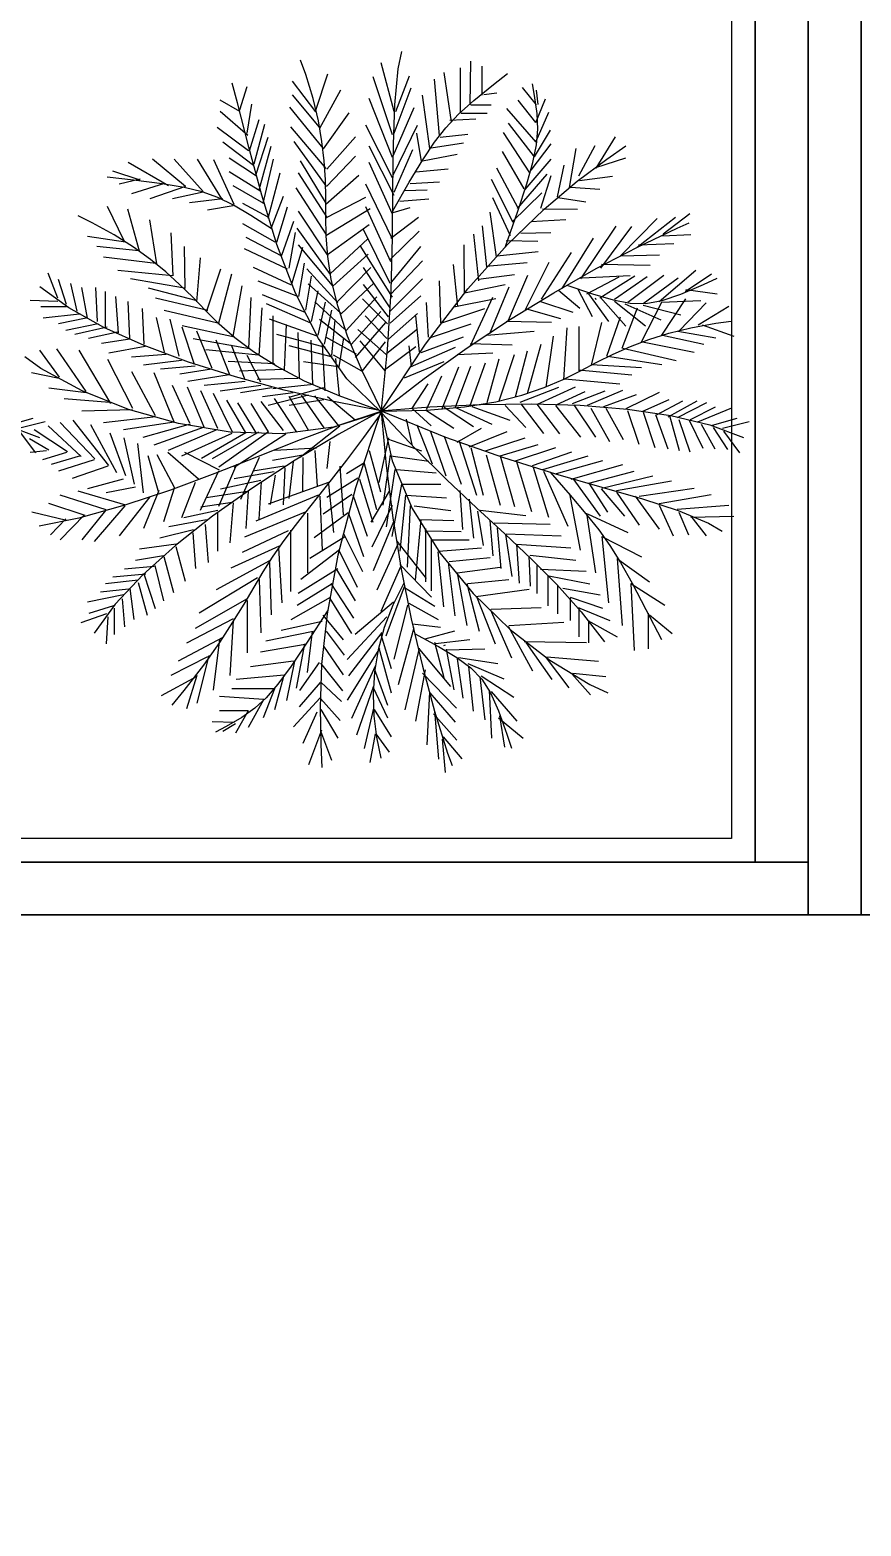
# Model space of a CAD drawing. Header units: millimetres. Extents: x 1993 to 4093, y 1262 to 2017.
# Drawn here: x 3551.76 to 3561.18, y 1584.18 to 1601.14 of the extents above; entities that cross this region are included whole.
import ezdxf

# ---------------------------------------------------------------- set-up
doc = ezdxf.new("R2010")
doc.units = ezdxf.units.MM
for name, color, linetype, lineweight in [('FLR CARPET', 254, 'Continuous', 15), ('LOW HEIGHT STORAGE WITH PLANTER BOX', 251, 'Continuous', 25), ('PASSAGE', 251, 'Continuous', 25)]:
    doc.layers.add(name, color=color, linetype=linetype, lineweight=lineweight)
doc.layers.add('PLANNER', color=3, linetype='Continuous')

# ---------------------------------------------------------------- blocks, each defined once
blk = doc.blocks.new('LSH 6FT')
at = {"layer": 'LOW HEIGHT STORAGE WITH PLANTER BOX'}
for p, q in [((3.711, -26.893), (3.565, -26.344)), ((4.462, -26.912), (4.462, -26.399)), ((4.572, -26.82), (4.581, -26.326)), ((4.709, -26.71), (4.709, -26.381)), ((1.962, -26.875), (2.045, -26.61)), ((2.826, -26.899), (2.562, -26.551)), ((2.826, -26.878), (2.962, -26.466)), ((3.693, -27.159), (3.473, -26.5)), ((3.73, -26.893), (3.885, -26.49)), ((4.224, -27.168), (4.169, -26.527)), ((4.361, -27.013), (4.279, -26.454)), ((1.962, -26.893), (1.742, -26.765)), ((2.866, -27.074), (2.561, -26.706)), ((2.87, -27.082), (3.109, -26.648)), ((3.693, -27.416), (3.427, -26.747)), ((3.711, -27.141), (3.904, -26.628)), ((4.114, -27.315), (4.032, -26.71)), ((4.728, -26.701), (4.874, -26.683)), ((5.317, -27.021), (5.115, -26.766)), ((5.323, -26.818), (5.165, -26.623)), ((5.317, -27.021), (5.427, -26.751)), ((5.342, -26.816), (5.324, -26.652)), ((2.054, -27.168), (1.742, -26.893)), ((2.045, -27.141), (2.099, -26.811)), ((2.907, -27.311), (2.53, -26.846)), ((2.911, -27.319), (3.203, -26.909)), ((3.702, -27.397), (3.94, -26.848)), ((4.471, -26.912), (4.764, -26.912)), ((4.581, -26.82), (4.81, -26.82)), ((5.322, -27.241), (4.987, -26.862)), ((5.321, -27.232), (5.462, -26.904)), ((2.063, -27.342), (1.706, -27.077)), ((2.072, -27.342), (2.182, -26.985)), ((2.127, -27.489), (2.246, -27.04)), ((2.943, -27.54), (2.542, -27.067)), ((3.693, -27.645), (3.391, -27.049)), ((3.702, -27.617), (3.977, -27.049)), ((4.343, -26.994), (4.636, -26.976)), ((5.303, -27.409), (5.005, -27.026)), ((5.303, -27.409), (5.483, -27.105)), ((2.118, -27.507), (1.77, -27.242)), ((2.145, -27.617), (2.283, -27.187)), ((2.182, -27.782), (2.319, -27.287)), ((2.943, -27.736), (2.578, -27.235)), ((2.948, -27.548), (3.273, -27.182)), ((3.711, -27.846), (3.427, -27.287)), ((4.023, -27.461), (3.968, -27.141)), ((4.132, -27.306), (4.499, -27.251)), ((4.233, -27.187), (4.545, -27.15)), ((5.249, -27.59), (4.952, -27.133)), ((5.264, -27.561), (5.49, -27.26)), ((5.805, -27.623), (5.99, -27.281)), ((5.998, -27.538), (6.219, -27.183)), ((1.349, -27.745), (0.973, -27.434)), ((1.55, -27.8), (1.22, -27.434)), ((1.761, -27.883), (1.486, -27.434)), ((1.898, -27.947), (1.669, -27.443)), ((2.154, -27.626), (1.843, -27.425)), ((2.228, -27.938), (2.347, -27.434)), ((2.946, -27.941), (2.651, -27.455)), ((2.947, -27.744), (3.273, -27.399)), ((3.711, -27.809), (3.922, -27.324)), ((4.032, -27.452), (4.426, -27.379)), ((5.185, -27.772), (4.937, -27.347)), ((5.195, -27.78), (5.49, -27.435)), ((5.699, -27.754), (5.772, -27.313)), ((5.997, -27.529), (6.336, -27.42)), ((0.836, -27.672), (0.524, -27.571)), ((1.156, -27.736), (0.698, -27.471)), ((2.2, -27.8), (1.843, -27.58)), ((2.283, -28.102), (2.42, -27.59)), ((2.957, -28.101), (2.629, -27.59)), ((2.938, -27.945), (3.313, -27.615)), ((3.693, -28.057), (3.427, -27.471)), ((3.958, -27.58), (4.325, -27.544)), ((5.116, -27.991), (4.875, -27.537)), ((5.107, -27.992), (5.444, -27.606)), ((5.374, -27.991), (5.491, -27.62)), ((5.563, -27.861), (5.636, -27.503)), ((5.811, -27.678), (6.183, -27.629)), ((0.836, -27.663), (0.598, -27.718)), ((1.11, -27.709), (0.735, -27.828)), ((1.349, -27.745), (0.946, -27.883)), ((2.237, -27.938), (1.889, -27.736)), ((2.94, -28.285), (2.603, -27.758)), ((3.693, -28.341), (3.391, -27.718)), ((3.83, -27.791), (4.087, -27.782)), ((3.894, -27.709), (4.224, -27.69)), ((5.06, -28.153), (4.815, -27.664)), ((5.708, -27.753), (6.042, -27.773)), ((0.654, -28.362), (0.465, -27.972)), ((1.55, -27.809), (1.202, -27.883)), ((1.77, -27.883), (1.394, -27.928)), ((1.889, -27.965), (1.596, -28.011)), ((2.283, -28.093), (1.999, -27.938)), ((2.319, -28.222), (2.457, -27.855)), ((2.383, -28.377), (2.502, -27.974)), ((2.945, -28.097), (3.391, -27.864)), ((3.675, -28.597), (3.391, -27.974)), ((3.775, -27.91), (4.105, -27.883)), ((5.03, -28.304), (4.828, -27.874)), ((5.05, -28.145), (5.383, -27.815)), ((5.564, -27.87), (5.882, -27.919)), ((0.828, -28.478), (0.697, -28)), ((1.023, -28.619), (0.946, -28.121)), ((2.438, -28.524), (2.576, -28.139)), ((2.964, -28.531), (2.628, -28.024)), ((2.936, -28.298), (3.439, -27.994)), ((3.675, -28.331), (3.986, -28.093)), ((3.702, -28.038), (3.894, -27.983)), ((4.871, -28.542), (4.798, -28.034)), ((5.261, -28.141), (5.655, -28.118)), ((5.393, -27.998), (5.79, -28.002)), ((6.271, -28.535), (6.689, -28.109)), ((6.465, -28.433), (6.897, -28.093)), ((6.757, -28.28), (7.06, -28.049)), ((0.669, -28.377), (0.237, -28.311)), ((1.208, -28.758), (1.187, -28.268)), ((2.365, -28.377), (1.999, -28.167)), ((2.521, -28.67), (2.594, -28.267)), ((2.992, -28.743), (2.615, -28.217)), ((2.956, -28.514), (3.429, -28.175)), ((3.665, -28.844), (3.363, -28.231)), ((3.665, -28.57), (3.995, -28.249)), ((4.669, -28.812), (4.613, -28.284)), ((4.763, -28.655), (4.714, -28.19)), ((5.146, -28.273), (5.486, -28.265)), ((5.825, -28.789), (6.227, -28.195)), ((6.052, -28.67), (6.404, -28.196)), ((6.75, -28.304), (7.073, -28.29)), ((0.82, -28.475), (0.345, -28.424)), ((1.345, -28.9), (1.338, -28.425)), ((2.502, -28.68), (2.017, -28.451)), ((2.438, -28.533), (2.035, -28.322)), ((2.557, -28.835), (2.676, -28.432)), ((3.015, -28.866), (2.63, -28.405)), ((2.988, -28.735), (3.412, -28.339)), ((3.693, -29), (3.327, -28.414)), ((3.684, -28.826), (4.013, -28.423)), ((4.51, -28.958), (4.506, -28.405)), ((4.879, -28.532), (5.343, -28.483)), ((4.98, -28.355), (5.34, -28.363)), ((5.614, -28.899), (5.968, -28.331)), ((6.481, -28.404), (6.878, -28.392)), ((1.014, -28.616), (0.42, -28.545)), ((1.478, -29.05), (1.518, -28.552)), ((2.631, -28.991), (2.695, -28.615)), ((3.019, -28.874), (3.418, -28.511)), ((3.665, -28.973), (4.032, -28.588)), ((4.433, -29.104), (4.383, -28.63)), ((4.753, -28.646), (5.218, -28.606)), ((5.2, -29.137), (5.469, -28.603)), ((5.379, -29.023), (5.721, -28.492)), ((6.059, -28.625), (6.613, -28.635)), ((6.279, -28.53), (6.717, -28.518)), ((-0.098, -29.009), (-0.208, -28.725)), ((0.002, -29.083), (-0.089, -28.799)), ((1.2, -28.755), (0.583, -28.696)), ((1.336, -28.897), (0.725, -28.791)), ((1.589, -29.154), (1.747, -28.676)), ((1.722, -29.304), (1.872, -28.736)), ((2.548, -28.863), (2.118, -28.661)), ((2.621, -28.991), (2.173, -28.817)), ((2.713, -29.147), (2.777, -28.762)), ((3.075, -29.061), (2.721, -28.678)), ((3.063, -29.057), (3.446, -28.662)), ((3.665, -29.119), (3.363, -28.661)), ((3.665, -29.156), (4.032, -28.789)), ((4.241, -29.29), (4.227, -28.813)), ((4.667, -28.794), (5.076, -28.741)), ((5.006, -29.259), (5.226, -28.751)), ((5.841, -28.78), (6.385, -28.754)), ((5.894, -28.96), (6.259, -28.768)), ((6.042, -29.006), (6.439, -28.757)), ((6.206, -29.023), (6.578, -28.766)), ((6.358, -29.057), (6.766, -28.751)), ((6.531, -29.07), (6.927, -28.78)), ((6.715, -29.046), (7.13, -28.694)), ((7.007, -28.934), (7.307, -28.736)), ((0.121, -29.156), (0.048, -28.844)), ((0.24, -29.238), (0.176, -28.89)), ((0.35, -29.275), (0.332, -28.89)), ((0.442, -29.348), (0.442, -28.936)), ((0.588, -29.403), (0.561, -28.991)), ((1.481, -29.041), (0.931, -28.898)), ((1.888, -29.446), (1.991, -28.872)), ((2.704, -29.174), (2.219, -28.973)), ((3.106, -29.18), (2.736, -28.846)), ((2.777, -29.275), (2.85, -28.927)), ((3.11, -29.188), (3.485, -28.837)), ((3.647, -29.22), (3.363, -28.854)), ((3.665, -29.293), (4.013, -28.982)), ((4.509, -28.949), (4.968, -28.854)), ((4.796, -29.411), (5.015, -28.882)), ((5.573, -28.921), (5.815, -29.125)), ((5.794, -28.908), (5.956, -29.216)), ((5.914, -28.959), (6.141, -29.274)), ((7.015, -28.91), (7.372, -28.96)), ((-0.098, -29.046), (-0.41, -29.037)), ((0.002, -29.11), (-0.291, -29.11)), ((0.717, -29.467), (0.698, -29.046)), ((0.881, -29.531), (0.863, -29.128)), ((1.6, -29.148), (1.009, -29.01)), ((1.716, -29.293), (1.108, -29.149)), ((2.065, -29.581), (2.092, -29.002)), ((2.184, -29.659), (2.217, -29.12)), ((2.768, -29.293), (2.264, -29.073)), ((3.15, -29.363), (2.813, -29.053)), ((2.85, -29.431), (2.933, -29.055)), ((2.924, -29.531), (3.006, -29.147)), ((3.167, -29.375), (3.517, -28.996)), ((3.227, -29.53), (3.56, -29.16)), ((3.638, -29.302), (3.354, -29.018)), ((4.102, -29.452), (4.078, -29.059)), ((4.25, -29.289), (4.739, -29.127)), ((4.387, -29.109), (4.865, -29.012)), ((4.577, -29.546), (4.829, -29)), ((5.209, -29.132), (5.596, -29.24)), ((5.371, -29.047), (5.734, -29.167)), ((6.001, -29.027), (5.993, -29.011)), ((6.05, -29.002), (6.335, -29.328)), ((6.206, -29.044), (6.56, -29.324)), ((6.294, -29.577), (6.468, -29.119)), ((6.326, -29.074), (6.731, -29.255)), ((6.514, -29.504), (6.742, -29.055)), ((6.531, -29.091), (6.959, -29.197)), ((6.739, -29.054), (7.186, -29.037)), ((6.742, -29.431), (7.017, -29.018)), ((6.944, -29.376), (7.246, -29.064)), ((7.155, -29.312), (7.503, -29.101)), ((0.149, -29.192), (-0.263, -29.238)), ((0.222, -29.238), (-0.089, -29.302)), ((0.359, -29.302), (-0.007, -29.376)), ((1.11, -29.623), (1.019, -29.229)), ((1.275, -29.669), (1.175, -29.247)), ((1.905, -29.451), (1.311, -29.322)), ((2.841, -29.44), (2.301, -29.247)), ((2.343, -29.76), (2.342, -29.21)), ((2.468, -29.821), (2.493, -29.308)), ((3.231, -29.538), (2.866, -29.253)), ((3.006, -29.66), (3.043, -29.257)), ((3.274, -29.681), (3.616, -29.286)), ((3.629, -29.467), (3.382, -29.211)), ((3.647, -29.476), (3.977, -29.183)), ((4, -29.62), (3.956, -29.21)), ((4.112, -29.46), (4.583, -29.3)), ((4.982, -29.272), (5.494, -29.283)), ((5.808, -29.834), (5.808, -29.33)), ((5.946, -29.769), (6.065, -29.284)), ((6.12, -29.669), (6.275, -29.22)), ((7.2, -29.312), (7.558, -29.44)), ((0.46, -29.339), (0.094, -29.421)), ((0.579, -29.394), (0.25, -29.467)), ((0.717, -29.476), (0.396, -29.522)), ((1.449, -29.76), (1.312, -29.339)), ((2.073, -29.584), (1.436, -29.47)), ((1.651, -29.806), (1.477, -29.385)), ((1.852, -29.879), (1.697, -29.486)), ((2.933, -29.568), (2.383, -29.421)), ((2.639, -29.916), (2.626, -29.4)), ((2.79, -29.985), (2.771, -29.487)), ((3.286, -29.643), (2.939, -29.453)), ((3.089, -29.788), (3.143, -29.458)), ((3.62, -29.65), (3.299, -29.366)), ((3.61, -29.834), (3.327, -29.495)), ((3.629, -29.632), (3.977, -29.357)), ((4.019, -29.627), (4.497, -29.447)), ((4.763, -29.428), (5.299, -29.385)), ((5.433, -30.017), (5.515, -29.44)), ((5.634, -29.934), (5.671, -29.348)), ((6.752, -29.431), (7.219, -29.531)), ((6.926, -29.385), (7.356, -29.458)), ((-0.08, -29.907), (-0.3, -29.601)), ((0.225, -30.069), (-0.108, -29.585)), ((0.504, -30.204), (0.143, -29.598)), ((0.891, -29.559), (0.479, -29.632)), ((1.129, -29.65), (0.735, -29.678)), ((2.175, -29.656), (1.578, -29.594)), ((2.026, -29.934), (1.871, -29.541)), ((2.2, -29.962), (2.045, -29.66)), ((3.015, -29.678), (2.521, -29.55)), ((2.929, -30.06), (2.899, -29.539)), ((3.347, -29.839), (3.024, -29.656)), ((3.355, -29.835), (3.615, -29.503)), ((3.601, -29.824), (3.958, -29.559)), ((3.907, -29.786), (3.882, -29.549)), ((3.898, -29.787), (4.408, -29.567)), ((4.424, -29.647), (4.829, -29.631)), ((4.577, -29.525), (5.048, -29.537)), ((4.902, -30.172), (5.076, -29.65)), ((5.085, -30.127), (5.222, -29.605)), ((5.222, -30.09), (5.378, -29.531)), ((6.129, -29.669), (6.742, -29.76)), ((6.303, -29.577), (6.907, -29.715)), ((6.523, -29.504), (7.109, -29.623)), ((0.75, -30.262), (0.47, -29.705)), ((1.303, -29.715), (0.872, -29.769)), ((1.458, -29.779), (1.065, -29.815)), ((1.642, -29.815), (1.284, -29.87)), ((2.355, -29.754), (1.833, -29.727)), ((2.459, -29.818), (1.961, -29.836)), ((3.079, -29.788), (2.686, -29.733)), ((3.094, -30.115), (3.05, -29.695)), ((3.828, -29.914), (4.278, -29.728)), ((4.252, -30.273), (4.444, -29.788)), ((4.407, -30.246), (4.581, -29.779)), ((4.572, -30.227), (4.746, -29.742)), ((4.764, -30.191), (4.902, -29.696)), ((5.799, -29.824), (6.404, -29.879)), ((5.946, -29.76), (6.514, -29.797)), ((-0.084, -29.92), (-0.395, -29.857)), ((1.01, -30.345), (0.741, -29.844)), ((1.224, -30.422), (0.992, -29.858)), ((1.396, -30.428), (1.202, -30.001)), ((1.843, -29.879), (1.376, -29.953)), ((2.026, -29.953), (1.559, -29.998)), ((2.2, -29.998), (1.742, -30.063)), ((2.619, -29.919), (2.161, -29.932)), ((2.798, -29.988), (2.338, -30.038)), ((3.913, -30.264), (4.096, -29.98)), ((4.078, -30.273), (4.252, -29.889)), ((5.644, -29.925), (6.266, -29.98)), ((0.222, -30.082), (-0.2, -30.03)), ((0.487, -30.192), (-0.024, -30.15)), ((1.559, -30.471), (1.371, -30.019)), ((1.716, -30.486), (1.521, -30.059)), ((1.879, -30.529), (1.667, -30.091)), ((2.031, -30.537), (1.815, -30.164)), ((2.328, -30.026), (1.971, -30.081)), ((2.567, -30.081), (2.219, -30.127)), ((2.741, -30.108), (2.283, -30.227)), ((2.609, -30.53), (2.356, -30.147)), ((2.915, -30.163), (2.521, -30.227)), ((2.747, -30.513), (2.523, -30.125)), ((2.911, -30.025), (2.529, -30.131)), ((2.918, -30.478), (2.661, -30.108)), ((3.085, -30.455), (2.813, -30.115)), ((3.269, -30.391), (2.958, -30.127)), ((5.14, -30.189), (5.577, -30.018)), ((5.336, -30.21), (5.765, -30.013)), ((5.547, -30.217), (5.876, -30.067)), ((5.733, -30.202), (6.102, -30.06)), ((5.901, -30.222), (6.3, -30.052)), ((6.086, -30.236), (6.457, -30.102)), ((6.34, -30.259), (6.716, -30.077)), ((6.529, -30.291), (6.825, -30.16)), ((6.684, -30.333), (6.981, -30.173)), ((6.814, -30.354), (7.144, -30.175)), ((0.747, -30.275), (0.173, -30.29)), ((2.155, -30.549), (1.94, -30.197)), ((2.289, -30.525), (2.092, -30.204)), ((2.46, -30.51), (2.206, -30.181)), ((3.913, -30.255), (4.132, -30.456)), ((4.078, -30.282), (4.389, -30.484)), ((4.279, -30.246), (4.609, -30.466)), ((4.398, -30.246), (4.819, -30.438)), ((4.59, -30.237), (5.021, -30.392)), ((4.97, -30.228), (5.202, -30.476)), ((5.145, -30.207), (5.402, -30.544)), ((5.327, -30.213), (5.584, -30.549)), ((5.541, -30.228), (5.823, -30.586)), ((5.747, -30.218), (5.994, -30.586)), ((5.94, -30.258), (6.151, -30.636)), ((6.111, -30.258), (6.306, -30.612)), ((6.356, -30.283), (6.483, -30.666)), ((6.532, -30.3), (6.664, -30.701)), ((6.673, -30.327), (6.811, -30.716)), ((6.829, -30.34), (6.941, -30.737)), ((6.92, -30.362), (7.253, -30.191)), ((7.07, -30.386), (7.352, -30.24)), ((7.153, -30.41), (7.537, -30.254)), ((-0.658, -30.45), (-0.376, -30.37)), ((-0.543, -30.484), (-0.241, -30.408)), ((-0.534, -30.519), (-0.351, -30.762)), ((0.011, -30.75), (-0.364, -30.502)), ((0.167, -30.804), (-0.208, -30.456)), ((0.323, -30.832), (-0.071, -30.42)), ((0.479, -30.905), (0.076, -30.392)), ((0.57, -30.988), (0.277, -30.447)), ((1.014, -30.353), (0.419, -30.422)), ((1.219, -30.414), (0.646, -30.503)), ((1.401, -30.436), (0.864, -30.588)), ((1.559, -30.471), (0.989, -30.675)), ((1.712, -30.499), (1.153, -30.738)), ((3.097, -30.459), (2.647, -30.815)), ((3.849, -30.383), (3.913, -30.667)), ((3.968, -30.447), (4.142, -30.887)), ((4.426, -30.64), (4.7, -30.484)), ((6.937, -30.386), (7.059, -30.751)), ((7.052, -30.391), (7.209, -30.708)), ((7.189, -30.438), (7.345, -30.718)), ((7.316, -30.45), (7.598, -30.37)), ((7.324, -30.476), (7.489, -30.724)), ((7.431, -30.484), (7.733, -30.408)), ((7.441, -30.519), (7.624, -30.762)), ((-0.199, -30.731), (-0.419, -30.603)), ((0.671, -31.024), (0.497, -30.539)), ((0.772, -31.116), (0.653, -30.594)), ((0.872, -31.217), (0.808, -30.658)), ((1.875, -30.542), (1.304, -30.799)), ((2.031, -30.537), (1.531, -30.826)), ((2.174, -30.528), (1.651, -30.831)), ((2.289, -30.525), (1.726, -30.925)), ((2.483, -30.55), (1.899, -30.93)), ((2.983, -30.633), (2.948, -30.942)), ((3.647, -30.594), (3.537, -31.098)), ((3.638, -30.603), (4.023, -30.74)), ((4.123, -30.521), (4.297, -31.024)), ((4.279, -30.575), (4.471, -31.116)), ((4.444, -30.621), (4.645, -31.244)), ((4.563, -30.695), (4.993, -30.521)), ((4.746, -30.74), (5.195, -30.594)), ((4.911, -30.795), (5.341, -30.667)), ((-0.227, -30.74), (-0.41, -30.759)), ((0.002, -30.759), (-0.272, -30.841)), ((0.158, -30.795), (-0.172, -30.896)), ((0.314, -30.841), (-0.089, -30.969)), ((1.046, -31.217), (0.927, -30.795)), ((1.229, -31.162), (1.028, -30.786)), ((1.495, -31.061), (1.147, -30.759)), ((1.733, -30.96), (1.339, -30.759)), ((2.182, -30.814), (1.971, -31.29)), ((2.677, -30.788), (2.332, -30.851)), ((2.834, -30.709), (2.362, -30.736)), ((2.677, -30.817), (2.675, -31.203)), ((2.814, -30.735), (2.838, -31.141)), ((3.427, -30.735), (3.557, -31.204)), ((3.665, -30.786), (3.583, -31.354)), ((3.675, -30.795), (4.105, -30.859)), ((4.581, -30.704), (4.719, -31.244)), ((4.755, -30.786), (4.911, -31.354)), ((4.911, -30.795), (5.076, -31.372)), ((5.076, -30.859), (5.543, -30.704)), ((5.094, -30.85), (5.268, -31.427)), ((5.277, -30.905), (5.726, -30.75)), ((5.396, -30.951), (5.909, -30.795)), ((5.552, -30.997), (6.074, -30.85)), ((0.469, -30.914), (0.066, -31.052)), ((1.724, -30.969), (1.513, -31.418)), ((1.925, -30.896), (1.724, -31.372)), ((2.353, -30.979), (1.898, -31.057)), ((2.467, -30.913), (2.11, -30.97)), ((2.365, -31.014), (2.309, -31.349)), ((2.473, -30.931), (2.453, -31.351)), ((2.566, -30.862), (2.518, -31.282)), ((3.098, -30.914), (3.134, -31.464)), ((3.374, -30.876), (3.172, -31.002)), ((3.369, -30.868), (3.51, -31.406)), ((3.72, -30.951), (3.62, -31.601)), ((3.739, -30.951), (4.187, -30.988)), ((5.286, -30.924), (5.46, -31.491)), ((5.405, -30.969), (5.68, -31.592)), ((5.717, -31.061), (6.303, -30.896)), ((5.918, -31.107), (6.431, -30.969)), ((6.065, -31.162), (6.642, -31.024)), ((0.643, -31.061), (0.24, -31.171)), ((0.781, -31.153), (0.451, -31.217)), ((1.046, -31.189), (0.872, -31.62)), ((1.22, -31.162), (1.101, -31.546)), ((1.458, -31.098), (1.303, -31.501)), ((2.202, -31.075), (1.743, -31.174)), ((2.207, -31.093), (2.179, -31.516)), ((2.969, -31.098), (2.283, -31.345)), ((3.3, -31.051), (2.95, -31.269)), ((2.969, -31.116), (3.024, -31.665)), ((3.318, -31.062), (3.47, -31.55)), ((3.794, -31.116), (3.684, -31.711)), ((3.794, -31.116), (4.242, -31.116)), ((4.454, -31.189), (4.487, -31.63)), ((5.735, -31.052), (6.046, -31.482)), ((5.918, -31.107), (6.129, -31.436)), ((6.056, -31.171), (6.321, -31.482)), ((6.23, -31.189), (6.852, -31.079)), ((6.486, -31.253), (7.109, -31.162)), ((0.213, -31.473), (-0.199, -31.336)), ((0.451, -31.409), (-0.071, -31.244)), ((0.671, -31.354), (0.131, -31.198)), ((0.662, -31.363), (0.314, -31.766)), ((0.946, -31.262), (0.598, -31.702)), ((1.877, -31.324), (1.521, -31.38)), ((2.05, -31.201), (1.583, -31.274)), ((1.889, -31.33), (1.852, -31.784)), ((2.058, -31.198), (2.03, -31.621)), ((2.85, -31.244), (2.145, -31.537)), ((2.869, -31.253), (2.896, -31.867)), ((3.231, -31.235), (2.906, -31.458)), ((3.243, -31.238), (3.406, -31.708)), ((3.657, -31.198), (3.448, -31.548)), ((3.691, -31.359), (3.458, -31.83)), ((3.839, -31.244), (3.775, -31.876)), ((3.849, -31.244), (4.306, -31.272)), ((3.894, -31.363), (3.858, -32.059)), ((3.94, -31.363), (4.352, -31.418)), ((4.562, -31.289), (4.612, -31.73)), ((5.698, -31.226), (5.818, -31.867)), ((6.23, -31.207), (6.486, -31.583)), ((6.44, -31.253), (6.715, -31.629)), ((6.715, -31.336), (7.301, -31.235)), ((6.715, -31.354), (6.871, -31.702)), ((6.916, -31.4), (7.503, -31.354)), ((0.002, -31.528), (-0.391, -31.436)), ((-0.007, -31.51), (-0.181, -31.693)), ((0.204, -31.464), (-0.071, -31.748)), ((0.442, -31.418), (0.176, -31.748)), ((1.586, -31.523), (1.159, -31.602)), ((1.714, -31.415), (1.328, -31.5)), ((1.711, -31.435), (1.709, -31.878)), ((2.704, -31.436), (2.017, -31.72)), ((2.731, -31.446), (2.731, -32.123)), ((3.189, -31.444), (2.804, -31.727)), ((3.193, -31.452), (3.366, -31.938)), ((4.013, -31.519), (3.949, -32.206)), ((4.013, -31.519), (4.389, -31.528)), ((4.654, -31.422), (4.721, -31.814)), ((4.687, -31.414), (5.204, -31.472)), ((4.796, -31.53), (4.829, -31.93)), ((5.891, -31.446), (5.992, -32.123)), ((5.9, -31.455), (6.358, -31.665)), ((6.935, -31.436), (7.045, -31.693)), ((7.072, -31.491), (7.558, -31.482)), ((7.072, -31.482), (7.246, -31.702)), ((1.439, -31.637), (1.056, -31.731)), ((1.43, -31.669), (1.463, -32.072)), ((1.573, -31.575), (1.606, -32.007)), ((2.512, -31.647), (1.99, -31.894)), ((2.539, -31.638), (2.539, -32.334)), ((3.136, -31.671), (3.353, -32.108)), ((3.703, -31.546), (3.474, -32.101)), ((4.059, -31.647), (4.471, -31.656)), ((4.068, -31.62), (4.068, -32.224)), ((4.846, -31.555), (5.479, -31.572)), ((4.879, -31.614), (4.921, -32.072)), ((4.971, -31.689), (5.046, -32.164)), ((4.979, -31.68), (5.604, -31.705)), ((1.241, -31.797), (0.826, -31.853)), ((1.24, -31.826), (1.346, -32.216)), ((2.411, -31.821), (1.861, -32.068)), ((2.402, -31.839), (2.438, -32.462)), ((3.092, -31.861), (2.654, -32.197)), ((3.16, -31.71), (2.755, -31.962)), ((3.084, -31.865), (3.292, -32.286)), ((3.753, -31.798), (3.514, -32.318)), ((3.743, -31.763), (4.076, -32.185)), ((4.132, -31.748), (4.563, -31.748)), ((4.132, -31.748), (4.132, -32.325)), ((4.215, -31.876), (4.7, -31.839)), ((5.096, -31.797), (5.712, -31.839)), ((5.096, -31.797), (5.129, -32.239)), ((6.065, -31.711), (6.138, -32.462)), ((6.065, -31.711), (6.514, -31.94)), ((1.1, -31.929), (0.781, -31.983)), ((1, -32.038), (1.1, -32.439)), ((1.103, -31.938), (1.214, -32.344)), ((2.301, -31.986), (1.697, -32.316)), ((2.301, -32.004), (2.319, -32.6)), ((3.777, -32.029), (4.133, -32.397)), ((4.206, -31.885), (4.27, -32.508)), ((4.325, -32.004), (4.398, -32.609)), ((4.334, -31.995), (4.801, -31.949)), ((5.237, -31.93), (5.254, -32.272)), ((5.254, -31.922), (5.771, -31.98)), ((5.329, -32.039), (5.329, -32.355)), ((6.239, -31.959), (6.294, -32.719)), ((6.257, -31.977), (6.605, -32.224)), ((0.813, -32.204), (0.442, -32.246)), ((0.898, -32.138), (0.524, -32.171)), ((0.994, -32.049), (0.658, -32.08)), ((0.878, -32.135), (1.003, -32.527)), ((2.164, -32.178), (1.504, -32.581)), ((2.182, -32.197), (2.2, -32.801)), ((3.075, -32.076), (2.624, -32.357)), ((3.059, -32.086), (3.269, -32.44)), ((3.784, -32.055), (3.561, -32.561)), ((4.426, -32.123), (4.911, -32.059)), ((4.426, -32.123), (4.535, -32.719)), ((4.545, -32.242), (5.012, -32.197)), ((5.371, -32.08), (5.887, -32.105)), ((5.454, -32.155), (5.454, -32.497)), ((5.462, -32.155), (5.929, -32.247)), ((0.646, -32.373), (0.24, -32.455)), ((0.702, -32.307), (0.386, -32.341)), ((0.719, -32.301), (0.765, -32.652)), ((0.813, -32.233), (0.913, -32.604)), ((3.008, -32.247), (2.612, -32.493)), ((2.996, -32.244), (3.25, -32.636)), ((3.826, -32.281), (3.617, -32.84)), ((3.829, -32.29), (4.171, -32.501)), ((4.535, -32.242), (4.673, -32.783)), ((4.636, -32.389), (5.241, -32.307)), ((5.562, -32.264), (5.562, -32.589)), ((5.621, -32.297), (6.046, -32.372)), ((6.394, -32.242), (6.431, -33.003)), ((6.394, -32.242), (6.779, -32.49)), ((0.532, -32.496), (0.253, -32.585)), ((0.54, -32.522), (0.54, -32.82)), ((0.631, -32.416), (0.656, -32.735)), ((2.045, -32.417), (1.458, -32.755)), ((2.045, -32.435), (2.045, -33.03)), ((2.986, -32.401), (2.54, -32.656)), ((2.983, -32.414), (3.229, -32.81)), ((3.704, -32.455), (3.271, -32.822)), ((3.864, -32.489), (3.707, -33.101)), ((3.877, -32.467), (4.211, -32.651)), ((4.645, -32.389), (4.856, -32.929)), ((4.801, -32.536), (5.039, -33.085)), ((4.81, -32.536), (5.378, -32.517)), ((5.704, -32.397), (6.071, -32.522)), ((5.704, -32.405), (5.704, -32.664)), ((5.796, -32.514), (6.154, -32.664)), ((5.804, -32.514), (5.804, -32.847)), ((0.455, -32.588), (0.162, -32.691)), ((0.467, -32.622), (0.449, -32.926)), ((1.889, -32.645), (1.358, -32.92)), ((1.889, -32.664), (1.852, -33.287)), ((2.896, -32.673), (2.432, -32.778)), ((2.905, -32.602), (3.133, -32.881)), ((3.629, -32.622), (3.179, -33.106)), ((3.921, -32.701), (4.235, -32.74)), ((5.012, -32.719), (5.634, -32.682)), ((5.904, -32.664), (6.237, -32.847)), ((5.912, -32.664), (5.912, -32.914)), ((6.587, -32.581), (6.587, -32.984)), ((6.605, -32.6), (6.862, -32.81)), ((1.77, -32.856), (1.266, -33.122)), ((1.733, -32.874), (1.66, -33.452)), ((2.795, -32.789), (2.258, -32.897)), ((2.783, -32.786), (2.727, -33.252)), ((2.943, -32.783), (3.145, -33.057)), ((3.571, -32.797), (3.196, -33.289)), ((3.562, -32.822), (3.679, -33.206)), ((3.933, -32.745), (3.757, -33.391)), ((4.062, -32.872), (4.398, -32.781)), ((4.181, -32.925), (4.567, -32.878)), ((5.002, -32.728), (5.277, -33.232)), ((1.614, -33.058), (1.477, -33.598)), ((2.702, -32.933), (2.196, -33.022)), ((2.697, -32.926), (2.6, -33.428)), ((2.91, -32.955), (3.133, -33.28)), ((3.546, -32.981), (3.179, -33.564)), ((3.537, -32.972), (3.679, -33.481)), ((3.995, -32.975), (3.833, -33.674)), ((4, -32.993), (4.35, -33.411)), ((4.167, -32.91), (4.275, -33.308)), ((4.29, -32.943), (4.272, -32.948)), ((4.302, -32.987), (4.389, -33.448)), ((4.304, -32.996), (4.737, -32.983)), ((5.186, -32.902), (5.891, -32.911)), ((5.204, -32.911), (5.497, -33.332)), ((1.596, -33.076), (1.184, -33.287)), ((2.571, -33.122), (2.084, -33.188)), ((2.584, -33.125), (2.494, -33.57)), ((2.861, -33.137), (2.64, -33.457)), ((2.878, -33.147), (3.125, -33.458)), ((3.496, -33.181), (3.229, -33.772)), ((3.487, -33.206), (3.637, -33.622)), ((4.062, -33.223), (3.953, -33.803)), ((4.426, -33.096), (4.491, -33.543)), ((4.442, -33.082), (4.887, -33.151)), ((4.545, -33.149), (4.953, -33.323)), ((4.555, -33.184), (4.607, -33.692)), ((5.433, -33.085), (5.689, -33.424)), ((5.442, -33.076), (6.028, -33.122)), ((1.477, -33.296), (1.074, -33.516)), ((1.477, -33.287), (1.358, -33.662)), ((2.467, -33.284), (1.924, -33.331)), ((2.453, -33.314), (2.356, -33.677)), ((2.874, -33.366), (2.636, -33.643)), ((2.881, -33.361), (3.116, -33.582)), ((4.034, -33.259), (4.417, -33.658)), ((4.681, -33.302), (4.737, -33.79)), ((4.697, -33.288), (5.066, -33.53)), ((5.726, -33.268), (5.937, -33.506)), ((5.735, -33.259), (6.111, -33.296)), ((2.237, -33.557), (1.733, -33.525)), ((2.358, -33.438), (1.873, -33.438)), ((2.23, -33.561), (2.057, -33.874)), ((2.358, -33.438), (2.228, -33.767)), ((2.873, -33.539), (2.571, -33.867)), ((2.878, -33.546), (3.099, -33.797)), ((3.479, -33.406), (3.287, -33.964)), ((3.471, -33.414), (3.637, -33.764)), ((4.112, -33.475), (4.083, -34.071)), ((4.114, -33.484), (4.402, -33.814)), ((4.789, -33.453), (4.813, -33.997)), ((4.811, -33.466), (5.102, -33.805)), ((2.06, -33.688), (1.735, -33.686)), ((2.06, -33.688), (1.915, -33.94)), ((2.835, -33.703), (2.679, -34.058)), ((2.882, -33.673), (3.072, -33.997)), ((3.479, -33.656), (3.371, -34.114)), ((3.487, -33.672), (3.679, -33.981)), ((4.158, -33.719), (4.42, -34.018)), ((4.169, -33.687), (4.213, -34.235)), ((1.904, -33.818), (1.652, -33.813)), ((1.913, -33.834), (1.773, -33.921)), ((2.887, -33.907), (2.743, -34.299)), ((4.892, -33.767), (5.172, -33.995)), ((4.905, -33.744), (4.963, -34.099)), ((2.879, -33.912), (3.001, -34.246)), ((3.496, -33.947), (3.437, -34.272)), ((3.504, -33.947), (3.654, -34.156)), ((4.255, -34.006), (4.291, -34.385)), ((4.268, -33.983), (4.477, -34.23))]:
    blk.add_line(p, q, dxfattribs=at)
at = {"layer": 'LOW HEIGHT STORAGE WITH PLANTER BOX', "ltscale": 0.7}
for points in [[(8.4, -36), (8.4, 36), (9, 36), (9, -36)], [(7.8, -35.4), (7.801, 35.4), (8.4, 35.4), (8.4, -35.4)], [(-8.4, -35.4), (8.4, -35.4), (8.4, -36), (-8.4, -36)]]:
    blk.add_lwpolyline(points, close=True, dxfattribs=at)
at = {"layer": 'LOW HEIGHT STORAGE WITH PLANTER BOX', "ltscale": 0.1}
for points in [[(-8.4, -35.4), (-8.4, 35.4), (7.801, 35.4), (7.8, -35.4)], [(-8.133, -35.133), (-8.133, 35.133), (7.534, 35.133), (7.534, -35.133)]]:
    blk.add_lwpolyline(points, close=True, dxfattribs=at)
at = {"layer": 'LOW HEIGHT STORAGE WITH PLANTER BOX'}
for points in [[(3.565, -30.31), (3.637, -29.591), (3.676, -28.93), (3.692, -28.324), (3.697, -27.772), (3.703, -27.27), (3.719, -26.818), (3.758, -26.412), (3.798, -26.214)], [(3.571, -30.29), (3.349, -29.834), (3.185, -29.439), (3.072, -29.097), (3, -28.8), (2.96, -28.538), (2.943, -28.302), (2.938, -28.085), (2.938, -27.876), (2.933, -27.668), (2.92, -27.455), (2.894, -27.234), (2.853, -27.001), (2.793, -26.749), (2.71, -26.476), (2.651, -26.312)], [(3.565, -30.301), (3.174, -29.925), (2.855, -29.468), (2.595, -28.952), (2.384, -28.402), (2.212, -27.844), (2.067, -27.3), (1.938, -26.795), (1.877, -26.574)], [(3.695, -28.02), (3.883, -27.695), (4.036, -27.443), (4.168, -27.243), (4.298, -27.078), (4.441, -26.926), (4.615, -26.769), (4.836, -26.588), (4.994, -26.463)], [(4.974, -28.426), (5.112, -28.025), (5.214, -27.715), (5.284, -27.472), (5.324, -27.273), (5.338, -27.096), (5.33, -26.918), (5.302, -26.715), (5.279, -26.582)], [(3.556, -30.302), (4.067, -29.533), (4.548, -28.905), (4.997, -28.401), (5.411, -28), (5.786, -27.684), (6.121, -27.434), (6.335, -27.284)], [(2.33, -28.227), (2.088, -28.074), (1.891, -27.957), (1.715, -27.869), (1.538, -27.804), (1.335, -27.754), (1.083, -27.713), (0.76, -27.672), (0.461, -27.639)], [(3.566, -30.29), (3.089, -30.118), (2.697, -29.949), (2.378, -29.782), (2.119, -29.619), (1.907, -29.459), (1.731, -29.303), (1.576, -29.149), (1.43, -29), (1.281, -28.854), (1.124, -28.711), (0.952, -28.571), (0.759, -28.431), (0.541, -28.293), (0.292, -28.155), (0.134, -28.078)], [(3.571, -30.29), (4.052, -29.92), (4.54, -29.572), (5.031, -29.247), (5.519, -28.948), (5.999, -28.675), (6.467, -28.431), (6.916, -28.217), (7.055, -28.158)], [(5.667, -28.864), (5.96, -28.962), (6.192, -29.03), (6.386, -29.067), (6.563, -29.069), (6.746, -29.036), (6.957, -28.965), (7.216, -28.855), (7.369, -28.785)], [(3.583, -30.292), (3.027, -30.182), (2.466, -30.052), (1.913, -29.902), (1.381, -29.734), (0.88, -29.547), (0.425, -29.342), (0.028, -29.12), (-0.3, -28.881)], [(3.574, -30.292), (4.082, -30.278), (4.507, -30.24), (4.862, -30.183), (5.159, -30.109), (5.41, -30.023), (5.627, -29.93), (5.822, -29.834), (6.008, -29.737), (6.194, -29.646), (6.389, -29.559), (6.596, -29.48), (6.823, -29.408), (7.073, -29.345), (7.354, -29.292), (7.527, -29.269)], [(3.576, -30.298), (3.026, -30.473), (2.446, -30.546), (1.855, -30.528), (1.268, -30.432), (0.703, -30.272), (0.179, -30.059), (-0.289, -29.806), (-0.472, -29.675)], [(-4.425, -30.287), (-3.86, -30.241), (-3.285, -30.214), (-2.712, -30.207), (-2.154, -30.224), (-1.622, -30.268), (-1.128, -30.341), (-0.685, -30.447), (-0.305, -30.588)], [(3.537, -30.301), (3.103, -30.445), (2.647, -30.616), (2.172, -30.804), (1.68, -30.997), (1.177, -31.185), (0.663, -31.357), (0.142, -31.502), (-0.308, -31.595)], [(3.581, -30.278), (3.085, -30.552), (2.591, -30.847), (2.11, -31.158), (1.654, -31.481), (1.234, -31.811), (0.864, -32.145), (0.553, -32.478), (0.314, -32.806)], [(3.574, -30.301), (3.364, -30.59), (3.173, -30.844), (2.998, -31.068), (2.84, -31.269), (2.695, -31.451), (2.563, -31.62), (2.442, -31.783), (2.331, -31.945), (2.226, -32.111), (2.122, -32.286), (2.01, -32.476), (1.882, -32.683), (1.732, -32.912), (1.551, -33.169), (1.331, -33.457), (1.194, -33.624)], [(3.566, -30.282), (3.273, -31.158), (3.074, -31.923), (2.952, -32.588), (2.89, -33.16), (2.872, -33.65), (2.88, -34.068), (2.893, -34.329)], [(3.549, -30.287), (4.114, -30.241), (4.689, -30.214), (5.262, -30.207), (5.82, -30.224), (6.353, -30.268), (6.846, -30.341), (7.289, -30.447), (7.67, -30.588)], [(3.565, -30.292), (3.688, -30.855), (3.916, -31.393), (4.228, -31.896), (4.605, -32.356), (5.027, -32.764), (5.475, -33.111), (5.928, -33.389), (6.132, -33.482)], [(3.566, -30.302), (3.621, -30.906), (3.697, -31.501), (3.792, -32.081), (3.904, -32.643), (4.031, -33.18), (4.169, -33.689), (4.317, -34.165), (4.368, -34.306)], [(3.568, -30.308), (3.95, -30.714), (4.309, -31.069), (4.646, -31.387), (4.964, -31.681), (5.266, -31.966), (5.553, -32.256), (5.829, -32.564), (6.096, -32.906)], [(3.574, -30.292), (4.295, -30.585), (4.95, -30.816), (5.539, -31), (6.064, -31.151), (6.526, -31.285), (6.929, -31.416), (7.272, -31.559), (7.427, -31.652)], [(5.477, -30.981), (5.706, -31.242), (5.884, -31.453), (6.029, -31.635), (6.154, -31.812), (6.275, -32.007), (6.406, -32.241), (6.563, -32.538), (6.739, -32.879)], [(3.823, -32.238), (3.695, -32.489), (3.597, -32.742), (3.529, -32.994), (3.489, -33.246), (3.474, -33.496), (3.482, -33.742), (3.512, -33.985), (3.562, -34.222)], [(2.958, -32.554), (2.727, -32.909), (2.544, -33.181), (2.395, -33.385), (2.263, -33.539), (2.133, -33.658), (1.987, -33.761), (1.81, -33.864), (1.69, -33.928)], [(3.943, -32.809), (4.214, -32.957), (4.422, -33.081), (4.58, -33.199), (4.703, -33.327), (4.802, -33.484), (4.893, -33.686), (4.989, -33.952), (5.041, -34.111)]]:
    blk.add_lwpolyline(points, dxfattribs=at)
blk = doc.blocks.new('WORKSTATION AREA 03')
at = {"layer": 'PLANNER', "ltscale": 25}
blk.add_lwpolyline([(97630.437, 8645.769), (97832.376, 8645.769), (97832.376, 8762.75), (97630.437, 8762.75)], close=True, dxfattribs=at)

msp = doc.modelspace()

# ---------------------------------------------------------------- linework, layer by layer
at = {"layer": 'FLR CARPET', "ltscale": 25}
msp.add_lwpolyline([(3543.175, 1591.106), (3561.174, 1591.106), (3561.174, 1708.088), (3543.175, 1708.088)], close=True, dxfattribs=at)
at = {"layer": 'PASSAGE'}
msp.add_lwpolyline([(4056.693, 1591.123), (3273.776, 1591.097), (3273.776, 1525.088), (3215.197, 1525.088), (3215.197, 1543.088), (2998.197, 1543.088)], dxfattribs=at)

# ---------------------------------------------------------------- block references
at = {"layer": 'LOW HEIGHT STORAGE WITH PLANTER BOX'}
msp.add_blockref('LSH 6FT', (3552.175, 1627.106), dxfattribs=at)
at = {"layer": 'PLANNER'}
msp.add_blockref('WORKSTATION AREA 03', (-94086.662, -7054.663), dxfattribs=at)

doc.saveas('drawing.dxf')
